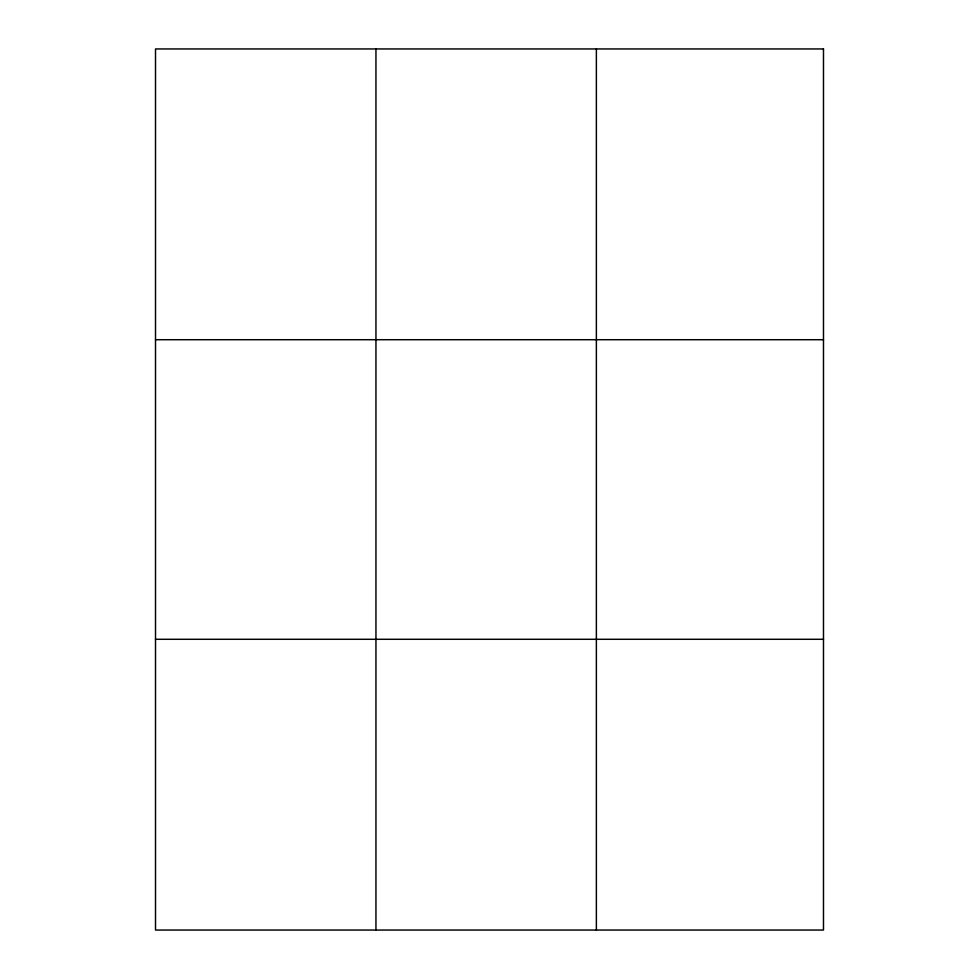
<?xml version="1.0" encoding="UTF-8"?>
<svg xmlns="http://www.w3.org/2000/svg" width="979" height="979" viewBox="0 0 979 979"><rect width="100%" height="100%" fill="white"/><g stroke="black" fill="none" stroke-linecap="round" stroke-linejoin="round"><path stroke-width="1.47" d="M375.948 48.95L375.948 930.05M596.37 48.95L596.37 930.05M155.514 339.713L823.486 339.713M155.514 639.287L823.486 639.287M823.486 48.95L823.486 930.05L155.514 930.05L155.514 48.95L823.486 48.95"/></g></svg>
